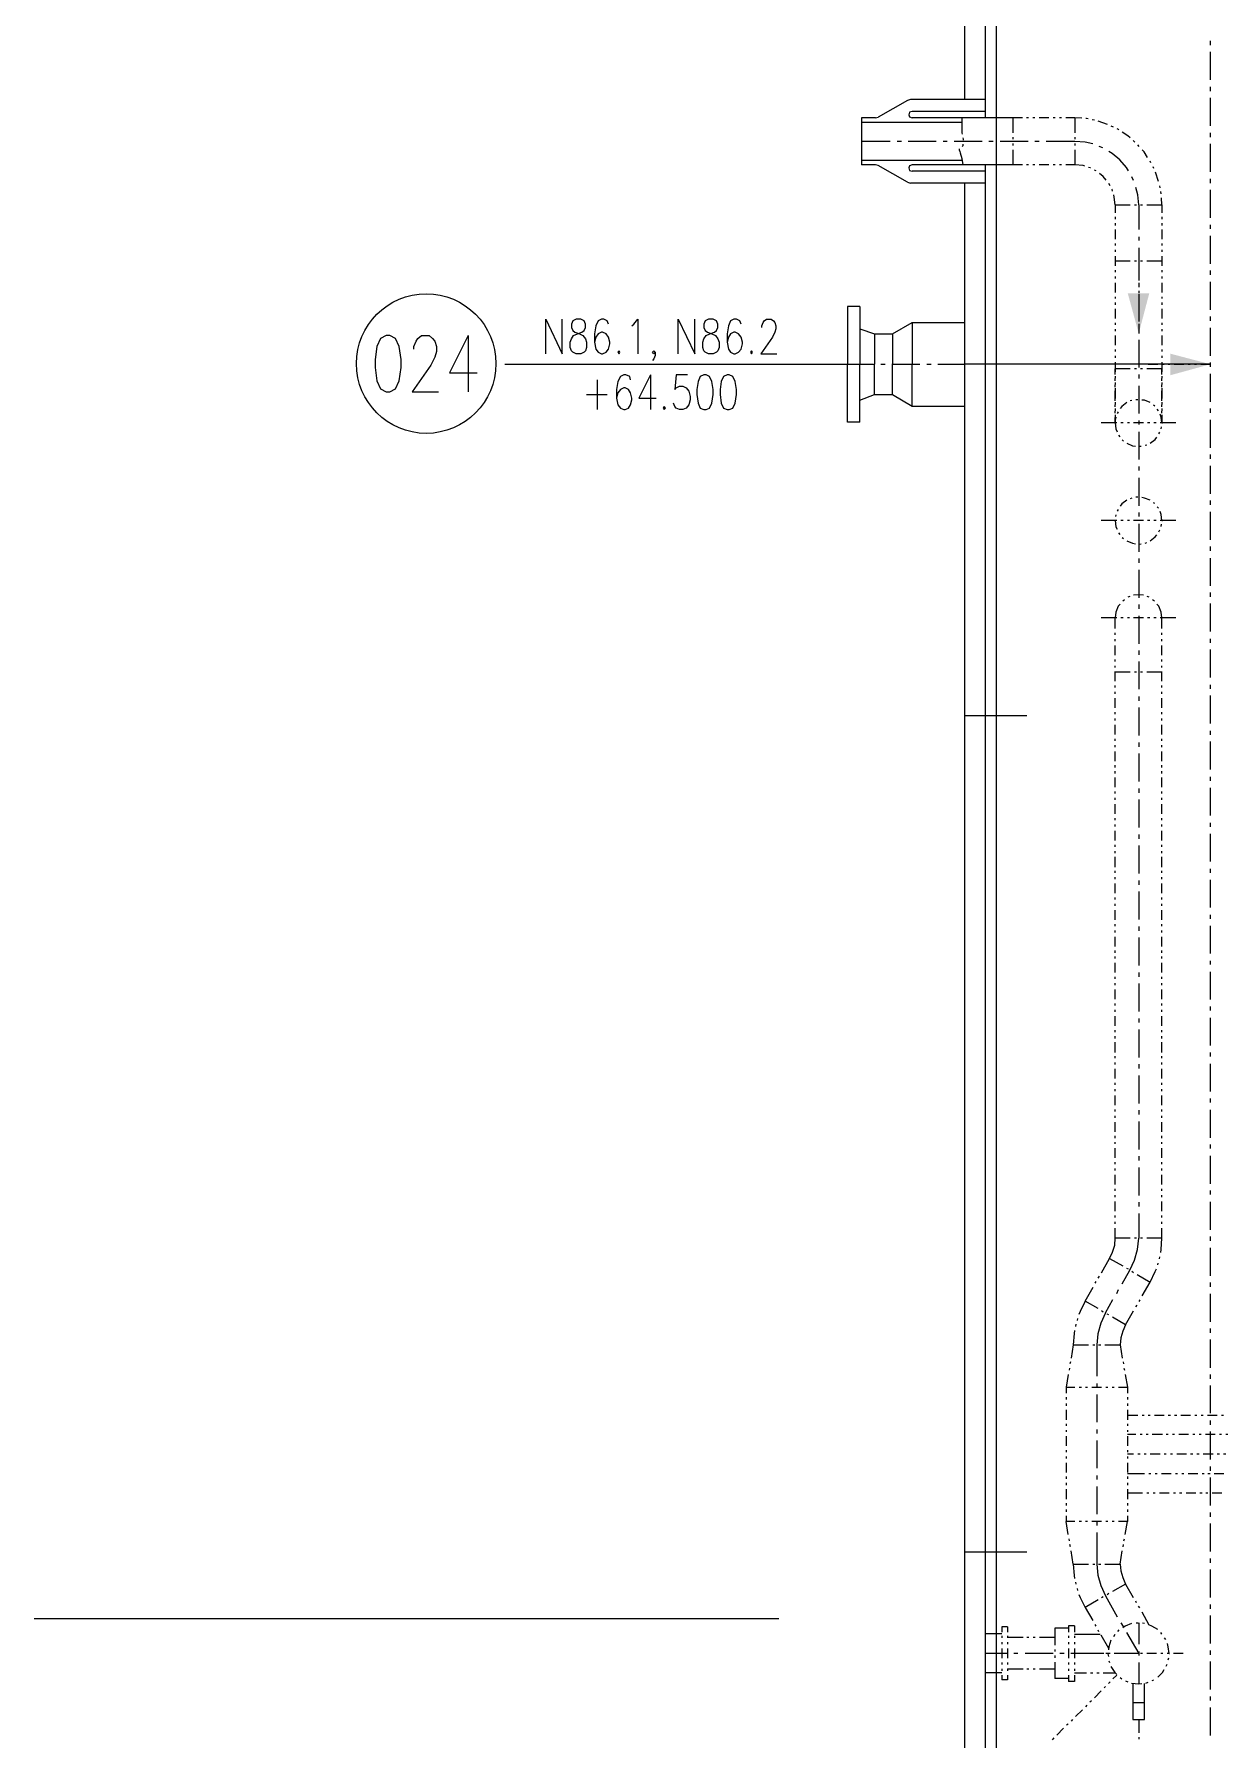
# Model space of a CAD drawing. Header units: millimetres. Extents: x 0 to 588, y 0 to 874.
# Drawn here: x 195.2 to 255, y 395.6 to 481.1 of the extents above; entities that cross this region are included whole.
import ezdxf

# ---------------------------------------------------------------- set-up
doc = ezdxf.new("R2010")
doc.units = ezdxf.units.MM
doc.layers.get('0').update_dxf_attribs({"lineweight": 18})

msp = doc.modelspace()

# ---------------------------------------------------------------- hatches: boundary and pattern name
for points in [[(250.592, 466.09), (251.121, 468.101), (250.042, 468.101)], [(254.19, 464.545), (252.18, 465.074), (252.18, 463.995)]]:
    msp.add_hatch(color=0).paths.add_polyline_path(points, flags=0)

# ---------------------------------------------------------------- linework, layer by layer
at = {"color": 0, "lineweight": 0}
for points in [[(243.459, 96.16), (243.459, 686.943)], [(242.887, 488.527), (242.887, 476.906)], [(241.85, 487.595), (241.85, 477.816)], [(254.19, 480.547), (254.19, 480.759)], [(254.19, 478.811), (254.19, 480.208)], [(254.19, 478.24), (254.19, 478.451)], [(238.993, 477.774), (237.532, 476.927)], [(239.141, 477.816), (238.993, 477.774)], [(239.226, 477.224), (239.099, 477.181), (239.056, 477.054), (239.099, 476.949), (239.226, 476.906)], [(242.887, 477.816), (239.141, 477.816)], [(242.887, 477.224), (239.226, 477.224)], [(254.19, 476.504), (254.19, 477.901)], [(237.384, 476.906), (236.686, 476.906)], [(236.686, 476.906), (236.686, 474.536)], [(241.723, 476.673), (236.686, 476.673)], [(237.384, 476.906), (237.532, 476.927)], [(244.285, 476.906), (239.226, 476.906)], [(241.723, 476.906), (241.723, 476.144), (241.744, 476.081)], [(244.771, 476.906), (244.285, 476.906)], [(244.285, 476.906), (244.285, 476.144)], [(245.068, 476.906), (244.962, 476.906)], [(245.385, 476.906), (245.279, 476.906)], [(246.084, 476.906), (245.597, 476.906)], [(246.401, 476.906), (246.295, 476.906)], [(246.719, 476.906), (246.613, 476.906)], [(247.396, 476.906), (246.93, 476.906)], [(247.396, 476.906), (247.396, 476.144)], [(247.735, 476.885), (247.396, 476.906)], [(248.052, 476.843), (247.968, 476.864), (247.946, 476.864)], [(248.37, 476.779), (248.264, 476.8)], [(249.026, 476.567), (248.56, 476.737)], [(249.322, 476.44), (249.216, 476.483)], [(238.125, 475.721), (236.686, 475.721)], [(238.696, 475.721), (238.485, 475.721)], [(240.432, 475.721), (239.035, 475.721)], [(240.982, 475.721), (240.792, 475.721)], [(242.739, 475.721), (241.342, 475.721)], [(241.766, 475.573), (241.766, 475.488), (241.744, 475.467)], [(241.766, 475.89), (241.787, 475.827), (241.787, 475.784)], [(243.29, 475.721), (243.078, 475.721)], [(245.047, 475.721), (243.649, 475.721)], [(244.285, 475.933), (244.285, 475.827)], [(244.285, 475.615), (244.285, 475.509)], [(245.597, 475.721), (245.385, 475.721)], [(248.285, 475.594), (247.904, 475.678), (247.396, 475.721), (245.957, 475.721)], [(247.396, 475.933), (247.396, 475.827)], [(247.396, 475.615), (247.396, 475.509)], [(249.597, 476.292), (249.576, 476.313), (249.513, 476.356)], [(250.169, 475.89), (250.042, 475.996), (249.767, 476.187)], [(250.402, 475.678), (250.317, 475.763)], [(250.613, 475.467), (250.55, 475.551)], [(254.19, 475.933), (254.19, 476.144)], [(254.19, 474.197), (254.19, 475.594)], [(241.723, 474.768), (236.686, 474.768)], [(241.596, 475.34), (241.596, 475.298), (241.618, 475.213), (241.639, 475.149), (241.723, 474.853), (241.766, 474.536)], [(244.285, 475.298), (244.285, 474.536)], [(247.396, 475.298), (247.396, 474.536)], [(248.793, 475.403), (248.602, 475.467)], [(250.084, 474.239), (249.978, 474.409), (249.64, 474.789), (249.259, 475.107), (249.089, 475.213)], [(251.037, 474.916), (250.867, 475.192), (250.762, 475.298)], [(251.206, 474.641), (251.164, 474.726)], [(237.384, 474.536), (236.686, 474.536)], [(237.532, 474.514), (237.384, 474.536)], [(238.993, 473.668), (237.532, 474.514)], [(239.226, 474.536), (239.099, 474.493), (239.056, 474.387), (239.099, 474.26), (239.226, 474.218)], [(244.285, 474.536), (239.226, 474.536)], [(242.887, 474.218), (239.226, 474.218)], [(242.887, 474.536), (242.887, 329.544)], [(244.771, 474.536), (244.285, 474.536)], [(245.068, 474.536), (244.962, 474.536)], [(245.385, 474.536), (245.279, 474.536)], [(246.084, 474.536), (245.597, 474.536)], [(246.401, 474.536), (246.295, 474.536)], [(246.719, 474.536), (246.613, 474.536)], [(247.396, 474.536), (246.93, 474.536)], [(247.883, 474.472), (247.798, 474.514), (247.396, 474.536)], [(248.179, 474.387), (248.158, 474.387), (248.073, 474.409)], [(248.454, 474.239), (248.37, 474.281)], [(248.962, 473.774), (248.814, 473.964), (248.624, 474.112)], [(250.338, 473.752), (250.254, 473.943)], [(251.354, 474.366), (251.312, 474.451)], [(251.587, 473.71), (251.439, 474.176)], [(254.19, 473.625), (254.19, 473.837)], [(238.993, 473.668), (239.141, 473.625)], [(242.887, 473.625), (239.141, 473.625)], [(241.85, 473.625), (241.85, 330.666)], [(249.153, 473.498), (249.089, 473.604)], [(249.28, 473.223), (249.259, 473.308), (249.238, 473.329)], [(249.407, 472.546), (249.364, 472.927), (249.343, 473.033)], [(250.592, 472.546), (250.55, 473.033), (250.444, 473.414)], [(251.672, 473.392), (251.65, 473.498)], [(251.714, 473.096), (251.693, 473.202)], [(254.19, 471.89), (254.19, 473.287)], [(249.407, 472.546), (249.407, 472.144)], [(249.407, 472.546), (250.169, 472.546)], [(250.381, 472.546), (250.486, 472.546)], [(250.592, 472.546), (250.592, 471.297)], [(250.677, 472.546), (250.783, 472.546)], [(250.994, 472.546), (251.756, 472.546), (251.735, 472.885)], [(251.756, 472.546), (251.756, 472.144)], [(249.407, 471.932), (249.407, 471.826)], [(249.407, 471.615), (249.407, 471.509)], [(249.407, 471.297), (249.407, 470.81)], [(251.756, 471.932), (251.756, 471.826)], [(251.756, 471.615), (251.756, 471.509)], [(251.756, 471.297), (251.756, 470.81)], [(254.19, 471.339), (254.19, 471.53)], [(249.407, 470.599), (249.407, 470.493)], [(250.592, 470.937), (250.592, 470.747)], [(250.592, 470.387), (250.592, 468.99)], [(251.756, 470.599), (251.756, 470.493)], [(254.19, 469.582), (254.19, 470.979)], [(249.407, 470.281), (249.407, 470.175)], [(249.407, 469.964), (249.407, 469.477)], [(249.407, 469.731), (250.169, 469.731)], [(250.381, 469.731), (250.486, 469.731)], [(250.677, 469.731), (250.783, 469.731)], [(250.994, 469.731), (251.756, 469.731)], [(251.756, 470.281), (251.756, 470.175)], [(251.756, 469.964), (251.756, 469.477)], [(249.407, 469.265), (249.407, 469.159)], [(249.407, 468.947), (249.407, 468.842)], [(250.592, 469.223), (250.592, 468.736)], [(251.756, 469.265), (251.756, 469.159)], [(251.756, 468.947), (251.756, 468.842)], [(254.19, 469.032), (254.19, 469.244)], [(254.19, 467.275), (254.19, 468.672)], [(249.407, 468.63), (249.407, 468.143)], [(249.407, 467.932), (249.407, 467.847)], [(250.592, 468.63), (250.592, 468.44)], [(250.592, 468.524), (250.592, 468.418)], [(250.592, 468.228), (250.592, 468.122)], [(250.592, 468.08), (250.592, 466.683)], [(250.592, 467.91), (250.592, 467.423)], [(251.756, 468.63), (251.756, 468.143)], [(251.756, 467.932), (251.756, 467.847)], [(236.601, 467.445), (235.987, 467.445), (235.987, 464.545)], [(236.601, 467.445), (236.601, 464.545)], [(249.407, 467.635), (249.407, 467.529)], [(249.407, 467.318), (249.407, 466.831)], [(250.592, 467.212), (250.592, 467.106)], [(251.756, 467.635), (251.756, 467.529)], [(251.756, 467.318), (251.756, 466.831)], [(220.853, 465.074), (220.853, 466.81), (221.679, 465.074), (221.679, 466.81)], [(224.007, 466.556), (223.943, 466.725), (223.774, 466.81), (223.647, 466.81), (223.478, 466.725), (223.372, 466.471), (223.308, 466.069), (223.308, 465.646), (223.372, 465.307), (223.478, 465.159), (223.647, 465.074), (223.71, 465.074), (223.88, 465.159), (224.007, 465.307), (224.07, 465.561), (224.07, 465.646), (224.007, 465.899), (223.88, 466.069), (223.71, 466.154), (223.647, 466.154), (223.478, 466.069), (223.372, 465.899), (223.308, 465.646)], [(225.171, 466.471), (225.277, 466.556), (225.467, 466.81), (225.467, 465.074)], [(227.499, 465.074), (227.499, 466.81), (228.325, 465.074), (228.325, 466.81)], [(230.653, 466.556), (230.59, 466.725), (230.42, 466.81), (230.293, 466.81), (230.124, 466.725), (230.018, 466.471), (229.955, 466.069), (229.955, 465.646), (230.018, 465.307), (230.124, 465.159), (230.293, 465.074), (230.357, 465.074), (230.526, 465.159), (230.653, 465.307), (230.717, 465.561), (230.717, 465.646), (230.653, 465.899), (230.526, 466.069), (230.357, 466.154), (230.293, 466.154), (230.124, 466.069), (230.018, 465.899), (229.955, 465.646)], [(231.69, 466.386), (231.69, 466.471), (231.754, 466.64), (231.817, 466.725), (231.923, 466.81), (232.156, 466.81), (232.283, 466.725), (232.346, 466.64), (232.389, 466.471), (232.389, 466.323), (232.346, 466.154), (232.22, 465.899), (231.648, 465.074), (232.452, 465.074)], [(236.601, 466.323), (237.342, 466.069), (238.252, 466.069), (239.226, 466.64), (241.85, 466.64)], [(239.226, 466.64), (239.226, 464.545)], [(249.407, 466.619), (249.407, 466.513)], [(249.407, 466.302), (249.407, 466.196)], [(250.592, 466.894), (250.592, 466.788)], [(250.592, 466.577), (250.592, 466.09)], [(250.592, 466.344), (250.592, 466.132)], [(251.756, 466.619), (251.756, 466.513)], [(251.756, 466.302), (251.756, 466.196)], [(254.19, 466.725), (254.19, 466.937)], [(254.19, 464.968), (254.19, 466.365)], [(214.249, 465.307), (214.249, 465.434), (214.355, 465.709), (214.44, 465.836), (214.63, 465.984), (215.011, 465.984), (215.18, 465.836), (215.286, 465.709), (215.371, 465.434), (215.371, 465.18), (215.286, 464.905), (215.096, 464.502), (214.164, 463.169), (215.477, 463.169)], [(216.958, 465.984), (216.027, 464.122), (217.424, 464.122)], [(216.958, 465.984), (216.958, 463.169)], [(237.342, 466.069), (237.342, 464.545)], [(238.252, 466.069), (238.252, 464.545)], [(249.407, 465.984), (249.407, 465.497)], [(249.407, 465.286), (249.407, 465.18)], [(250.592, 465.772), (250.592, 464.375)], [(251.756, 465.984), (251.756, 465.497)], [(251.756, 465.286), (251.756, 465.18)], [(218.8, 464.545), (237.299, 464.545)], [(226.335, 465.159), (226.272, 465.074), (226.208, 465.159), (226.272, 465.222), (226.335, 465.159), (226.335, 464.989), (226.272, 464.82), (226.208, 464.735)], [(236.601, 461.645), (235.987, 461.645), (235.987, 464.545)], [(236.601, 461.645), (236.601, 464.545)], [(237.342, 463.021), (237.342, 464.545)], [(237.659, 464.545), (237.871, 464.545)], [(238.21, 464.545), (239.607, 464.545)], [(238.252, 463.021), (238.252, 464.545)], [(239.226, 462.449), (239.226, 464.545)], [(239.966, 464.545), (240.178, 464.545)], [(240.517, 464.545), (241.85, 464.545)], [(254.19, 464.545), (241.85, 464.545)], [(249.407, 464.968), (249.407, 464.862)], [(249.407, 464.651), (249.407, 464.164)], [(251.058, 464.545), (251.545, 464.545)], [(251.756, 464.968), (251.756, 464.862)], [(251.756, 464.651), (251.756, 464.164)], [(251.756, 464.545), (251.862, 464.545)], [(252.074, 464.545), (252.159, 464.545)], [(252.37, 464.545), (252.857, 464.545)], [(253.069, 464.545), (253.174, 464.545)], [(253.386, 464.545), (253.492, 464.545)], [(253.704, 464.545), (254.19, 464.545)], [(254.19, 464.418), (254.19, 464.63)], [(223.435, 463.762), (223.435, 462.28)], [(225.107, 463.762), (225.065, 463.931), (224.875, 464.016), (224.769, 464.016), (224.6, 463.931), (224.472, 463.677), (224.409, 463.275), (224.409, 462.851), (224.472, 462.513), (224.6, 462.344), (224.769, 462.28), (224.832, 462.28), (225.002, 462.344), (225.107, 462.513), (225.171, 462.767), (225.171, 462.851), (225.107, 463.106), (225.002, 463.275), (224.832, 463.36), (224.769, 463.36), (224.6, 463.275), (224.472, 463.106), (224.409, 462.851)], [(226.102, 464.016), (225.531, 462.851), (226.399, 462.851)], [(226.102, 464.016), (226.102, 462.28)], [(227.965, 464.016), (227.393, 464.016), (227.33, 463.275), (227.393, 463.36), (227.563, 463.444), (227.732, 463.444), (227.901, 463.36), (228.029, 463.19), (228.092, 462.936), (228.092, 462.767), (228.029, 462.513), (227.901, 462.344), (227.732, 462.28), (227.563, 462.28), (227.393, 462.344), (227.33, 462.428), (227.267, 462.598)], [(249.407, 464.037), (249.407, 464.312)], [(250.169, 464.312), (249.407, 464.312)], [(249.407, 463.952), (249.407, 463.846)], [(249.407, 463.719), (249.407, 463.825)], [(249.407, 463.635), (249.407, 463.529)], [(250.486, 464.312), (250.381, 464.312)], [(250.592, 464.037), (250.592, 463.825)], [(250.783, 464.312), (250.677, 464.312)], [(251.756, 464.037), (251.756, 464.312), (250.994, 464.312)], [(251.756, 463.952), (251.756, 463.846)], [(251.756, 463.719), (251.756, 463.825)], [(251.756, 463.635), (251.756, 463.529)], [(254.19, 462.661), (254.19, 464.058)], [(222.906, 463.021), (223.943, 463.021)], [(236.601, 462.746), (237.342, 463.021), (238.252, 463.021), (239.226, 462.449)], [(249.407, 463.402), (249.407, 463.508)], [(249.407, 463.338), (249.407, 462.83)], [(249.407, 462.703), (249.407, 463.211)], [(250.254, 462.724), (250.169, 462.703)], [(250.55, 462.767), (250.444, 462.767)], [(250.592, 463.465), (250.592, 462.068)], [(251.164, 462.619), (250.888, 462.746), (250.74, 462.746)], [(251.756, 463.402), (251.756, 463.508)], [(251.756, 463.338), (251.756, 462.83)], [(251.756, 462.703), (251.756, 463.211)], [(239.226, 462.449), (241.85, 462.449)], [(249.407, 462.64), (249.407, 462.534)], [(249.407, 462.407), (249.407, 462.513)], [(249.407, 462.322), (249.407, 462.216)], [(249.407, 462.089), (249.407, 462.195)], [(249.407, 462.005), (249.407, 461.603)], [(249.407, 461.603), (249.407, 461.878)], [(249.449, 461.899), (249.428, 461.793)], [(249.555, 462.153), (249.513, 462.068)], [(250, 462.619), (249.745, 462.428), (249.661, 462.322)], [(251.397, 462.449), (251.333, 462.492)], [(251.587, 462.216), (251.524, 462.301)], [(251.756, 461.603), (251.714, 461.899), (251.672, 462.047)], [(251.756, 462.64), (251.756, 462.534)], [(251.756, 462.407), (251.756, 462.513)], [(251.756, 462.322), (251.756, 462.216)], [(251.756, 462.089), (251.756, 462.195)], [(251.756, 462.005), (251.756, 461.603)], [(251.756, 461.603), (251.756, 461.878)], [(254.19, 462.111), (254.19, 462.322)], [(249.492, 461.603), (248.708, 461.603)], [(249.407, 461.603), (249.449, 461.306), (249.513, 461.158)], [(249.576, 460.989), (249.64, 460.904)], [(249.809, 461.603), (249.703, 461.603)], [(250.126, 461.603), (250.021, 461.603)], [(250.825, 461.603), (250.338, 461.603)], [(250.592, 461.73), (250.592, 461.518)], [(250.592, 461.158), (250.592, 459.761)], [(251.143, 461.603), (251.037, 461.603)], [(251.46, 461.603), (251.354, 461.603)], [(251.608, 461.052), (251.65, 461.137)], [(252.455, 461.603), (251.672, 461.603)], [(251.714, 461.306), (251.735, 461.412)], [(251.756, 461.603), (251.778, 461.603)], [(254.19, 460.354), (254.19, 461.751)], [(249.767, 460.756), (249.83, 460.692)], [(250, 460.587), (250.275, 460.46), (250.423, 460.438)], [(250.613, 460.438), (250.719, 460.438)], [(250.91, 460.481), (250.994, 460.502)], [(251.164, 460.587), (251.418, 460.777), (251.502, 460.883)], [(250.592, 459.423), (250.592, 459.211)], [(254.19, 459.803), (254.19, 460.015)], [(254.19, 458.047), (254.19, 459.444)], [(250.592, 458.851), (250.592, 457.454)], [(250, 457.729), (249.745, 457.539), (249.661, 457.433)], [(250.254, 457.835), (250.169, 457.793)], [(250.55, 457.877), (250.444, 457.877)], [(251.164, 457.729), (250.888, 457.835), (250.74, 457.856)], [(251.397, 457.56), (251.333, 457.602)], [(254.19, 457.496), (254.19, 457.708)], [(249.492, 456.713), (248.708, 456.713)], [(249.407, 456.713), (249.449, 456.396), (249.513, 456.269)], [(249.449, 456.988), (249.428, 456.904)], [(249.555, 457.264), (249.513, 457.179)], [(249.809, 456.713), (249.703, 456.713)], [(250.126, 456.713), (250.021, 456.713)], [(250.825, 456.713), (250.338, 456.713)], [(250.592, 457.115), (250.592, 456.904)], [(251.143, 456.713), (251.037, 456.713)], [(251.46, 456.713), (251.354, 456.713)], [(251.587, 457.327), (251.524, 457.39)], [(251.756, 456.713), (251.714, 457.01), (251.672, 457.158)], [(252.455, 456.713), (251.672, 456.713)], [(251.756, 456.713), (251.778, 456.713)], [(254.19, 455.74), (254.19, 457.137)], [(249.576, 456.099), (249.64, 456.015)], [(249.767, 455.866), (249.83, 455.803)], [(250.592, 456.544), (250.592, 455.147)], [(251.164, 455.697), (251.418, 455.888), (251.502, 455.993)], [(251.608, 456.142), (251.65, 456.248)], [(251.714, 456.417), (251.735, 456.523)], [(250, 455.697), (250.275, 455.57), (250.423, 455.549)], [(250.613, 455.528), (250.719, 455.549)], [(250.91, 455.57), (250.994, 455.613)], [(254.19, 455.189), (254.19, 455.401)], [(250.592, 454.808), (250.592, 454.596)], [(250.592, 454.237), (250.592, 452.84)], [(254.19, 453.432), (254.19, 454.829)], [(249.661, 452.522), (249.555, 452.416), (249.449, 452.12), (249.407, 451.824)], [(249.873, 452.734), (249.788, 452.67)], [(250.148, 452.903), (250.042, 452.861)], [(250.825, 452.967), (250.592, 452.988), (250.338, 452.967)], [(250.592, 452.501), (250.592, 452.289)], [(251.121, 452.861), (251.016, 452.903)], [(251.375, 452.67), (251.291, 452.734)], [(251.756, 451.824), (251.714, 452.12), (251.608, 452.416), (251.502, 452.522)], [(254.19, 452.882), (254.19, 453.094)], [(254.19, 451.146), (254.19, 452.543)], [(249.492, 451.824), (248.708, 451.824)], [(249.407, 451.295), (249.407, 451.824)], [(249.809, 451.824), (249.703, 451.824)], [(250.126, 451.824), (250.021, 451.824)], [(250.825, 451.824), (250.338, 451.824)], [(250.592, 451.93), (250.592, 450.533)], [(251.143, 451.824), (251.037, 451.824)], [(251.46, 451.824), (251.354, 451.824)], [(252.455, 451.824), (251.672, 451.824)], [(251.756, 451.295), (251.756, 451.824)], [(249.407, 450.977), (249.407, 451.083)], [(249.407, 450.659), (249.407, 450.765)], [(251.756, 450.977), (251.756, 451.083)], [(251.756, 450.659), (251.756, 450.765)], [(254.19, 450.575), (254.19, 450.786)], [(249.407, 449.961), (249.407, 450.448)], [(250.592, 450.194), (250.592, 449.982)], [(251.756, 449.961), (251.756, 450.448)], [(254.19, 448.839), (254.19, 450.236)], [(249.407, 449.644), (249.407, 449.749)], [(249.407, 449.347), (249.407, 449.432)], [(249.407, 448.649), (249.407, 449.135)], [(250.169, 449.114), (249.407, 449.114)], [(250.486, 449.114), (250.381, 449.114)], [(250.592, 449.644), (250.592, 448.247)], [(250.783, 449.114), (250.677, 449.114)], [(251.756, 449.114), (250.994, 449.114)], [(251.756, 449.644), (251.756, 449.749)], [(251.756, 449.347), (251.756, 449.432)], [(251.756, 448.649), (251.756, 449.135)], [(249.407, 448.331), (249.407, 448.437)], [(251.756, 448.331), (251.756, 448.437)], [(254.19, 448.268), (254.19, 448.479)], [(249.407, 448.014), (249.407, 448.12)], [(249.407, 447.315), (249.407, 447.802)], [(250.592, 447.887), (250.592, 447.675)], [(250.592, 447.336), (250.592, 445.939)], [(251.756, 448.014), (251.756, 448.12)], [(251.756, 447.315), (251.756, 447.802)], [(254.19, 446.532), (254.19, 447.929)], [(241.85, 446.934), (244.983, 446.934)], [(249.407, 446.998), (249.407, 447.103)], [(249.407, 446.68), (249.407, 446.786)], [(249.407, 445.982), (249.407, 446.469)], [(251.756, 446.998), (251.756, 447.103)], [(251.756, 446.68), (251.756, 446.786)], [(251.756, 445.982), (251.756, 446.469)], [(249.407, 445.664), (249.407, 445.77)], [(251.756, 445.664), (251.756, 445.77)], [(254.19, 445.961), (254.19, 446.172)], [(254.19, 444.225), (254.19, 445.622)], [(249.407, 445.347), (249.407, 445.452)], [(249.407, 444.648), (249.407, 445.135)], [(250.592, 445.579), (250.592, 445.368)], [(250.592, 445.029), (250.592, 443.632)], [(251.756, 445.347), (251.756, 445.452)], [(251.756, 444.648), (251.756, 445.135)], [(249.407, 444.331), (249.407, 444.437)], [(249.407, 444.034), (249.407, 444.14)], [(251.756, 444.331), (251.756, 444.437)], [(251.756, 444.034), (251.756, 444.14)], [(249.407, 443.336), (249.407, 443.823)], [(249.407, 443.018), (249.407, 443.124)], [(250.592, 443.272), (250.592, 443.061)], [(251.756, 443.336), (251.756, 443.823)], [(251.756, 443.018), (251.756, 443.124)], [(254.19, 443.653), (254.19, 443.865)], [(254.19, 441.918), (254.19, 443.315)], [(249.407, 442.701), (249.407, 442.807)], [(249.407, 442.002), (249.407, 442.489)], [(250.592, 442.722), (250.592, 441.325)], [(251.756, 442.701), (251.756, 442.807)], [(251.756, 442.002), (251.756, 442.489)], [(249.407, 441.685), (249.407, 441.791)], [(249.407, 441.367), (249.407, 441.473)], [(251.756, 441.685), (251.756, 441.791)], [(251.756, 441.367), (251.756, 441.473)], [(254.19, 441.346), (254.19, 441.558)], [(249.407, 440.669), (249.407, 441.156)], [(249.407, 440.351), (249.407, 440.457)], [(250.592, 440.965), (250.592, 440.753)], [(251.756, 440.669), (251.756, 441.156)], [(251.756, 440.351), (251.756, 440.457)], [(254.19, 439.611), (254.19, 441.007)], [(249.407, 440.034), (249.407, 440.14)], [(249.407, 439.335), (249.407, 439.843)], [(250.592, 440.415), (250.592, 439.018)], [(251.756, 440.034), (251.756, 440.14)], [(251.756, 439.335), (251.756, 439.843)], [(249.407, 439.039), (249.407, 439.145)], [(249.407, 438.721), (249.407, 438.827)], [(251.756, 439.039), (251.756, 439.145)], [(251.756, 438.721), (251.756, 438.827)], [(254.19, 439.039), (254.19, 439.251)], [(249.407, 438.023), (249.407, 438.51)], [(250.592, 438.658), (250.592, 438.446)], [(250.592, 438.108), (250.592, 436.711)], [(251.756, 438.023), (251.756, 438.51)], [(254.19, 437.303), (254.19, 438.7)], [(249.407, 437.705), (249.407, 437.811)], [(249.407, 437.388), (249.407, 437.494)], [(249.407, 436.69), (249.407, 437.176)], [(251.756, 437.705), (251.756, 437.811)], [(251.756, 437.388), (251.756, 437.494)], [(251.756, 436.69), (251.756, 437.176)], [(249.407, 436.372), (249.407, 436.478)], [(250.592, 436.351), (250.592, 436.139)], [(251.756, 436.372), (251.756, 436.478)], [(254.19, 436.732), (254.19, 436.943)], [(254.19, 434.996), (254.19, 436.393)], [(249.407, 436.055), (249.407, 436.16)], [(249.407, 435.356), (249.407, 435.843)], [(250.592, 435.8), (250.592, 434.404)], [(251.756, 436.055), (251.756, 436.16)], [(251.756, 435.356), (251.756, 435.843)], [(249.407, 435.038), (249.407, 435.144)], [(249.407, 434.742), (249.407, 434.848)], [(249.407, 434.044), (249.407, 434.531)], [(251.756, 435.038), (251.756, 435.144)], [(251.756, 434.742), (251.756, 434.848)], [(251.756, 434.044), (251.756, 434.531)], [(254.19, 434.446), (254.19, 434.636)], [(249.407, 433.726), (249.407, 433.832)], [(250.592, 434.044), (250.592, 433.832)], [(251.756, 433.726), (251.756, 433.832)], [(254.19, 432.689), (254.19, 434.086)], [(249.407, 433.409), (249.407, 433.514)], [(249.407, 432.71), (249.407, 433.197)], [(250.592, 433.493), (250.592, 432.096)], [(251.756, 433.409), (251.756, 433.514)], [(251.756, 432.71), (251.756, 433.197)], [(249.407, 432.393), (249.407, 432.498)], [(249.407, 432.075), (249.407, 432.181)], [(251.756, 432.393), (251.756, 432.498)], [(251.756, 432.075), (251.756, 432.181)], [(254.19, 432.139), (254.19, 432.35)], [(249.407, 431.377), (249.407, 431.863)], [(249.407, 431.059), (249.407, 431.165)], [(250.592, 431.736), (250.592, 431.546)], [(250.592, 431.186), (250.592, 429.789)], [(251.756, 431.377), (251.756, 431.863)], [(251.756, 431.059), (251.756, 431.165)], [(254.19, 430.382), (254.19, 431.779)], [(249.407, 430.742), (249.407, 430.848)], [(249.407, 430.043), (249.407, 430.551)], [(251.756, 430.742), (251.756, 430.848)], [(251.756, 430.043), (251.756, 430.551)], [(249.407, 429.747), (249.407, 429.853)], [(249.407, 429.429), (249.407, 429.535)], [(250.592, 429.45), (250.592, 429.239)], [(251.756, 429.747), (251.756, 429.853)], [(251.756, 429.429), (251.756, 429.535)], [(254.19, 429.832), (254.19, 430.043)], [(254.19, 428.075), (254.19, 429.472)], [(249.407, 428.731), (249.407, 429.218)], [(249.407, 428.413), (249.407, 428.519)], [(250.592, 428.879), (250.592, 427.482)], [(251.756, 428.731), (251.756, 429.218)], [(251.756, 428.413), (251.756, 428.519)], [(249.407, 428.096), (249.407, 428.202)], [(249.407, 427.397), (249.407, 427.884)], [(251.756, 428.096), (251.756, 428.202)], [(251.756, 427.397), (251.756, 427.884)], [(254.19, 427.524), (254.19, 427.736)], [(249.407, 427.08), (249.407, 427.186)], [(249.407, 426.762), (249.407, 426.868)], [(250.592, 427.143), (250.592, 426.932)], [(251.756, 427.08), (251.756, 427.186)], [(251.756, 426.762), (251.756, 426.868)], [(254.19, 425.767), (254.19, 427.164)], [(249.407, 426.064), (249.407, 426.551)], [(250.592, 426.572), (250.592, 425.175)], [(251.756, 426.064), (251.756, 426.551)], [(249.407, 425.746), (249.407, 425.852)], [(249.407, 425.45), (249.407, 425.535)], [(249.407, 424.752), (249.407, 425.238)], [(251.756, 425.746), (251.756, 425.852)], [(251.756, 425.45), (251.756, 425.535)], [(251.756, 424.752), (251.756, 425.238)], [(254.19, 425.217), (254.19, 425.429)], [(249.407, 424.434), (249.407, 424.54)], [(249.407, 424.116), (249.407, 424.222)], [(250.592, 424.836), (250.592, 424.625)], [(250.592, 424.265), (250.592, 422.868)], [(251.756, 424.434), (251.756, 424.54)], [(251.756, 424.116), (251.756, 424.222)], [(254.19, 423.46), (254.19, 424.857)], [(249.407, 423.418), (249.407, 423.905)], [(251.756, 423.418), (251.756, 423.905)], [(249.407, 423.101), (249.407, 423.206)], [(249.407, 422.783), (249.407, 422.889)], [(249.407, 422.084), (249.407, 422.571)], [(250.592, 422.529), (250.592, 422.317)], [(251.756, 423.101), (251.756, 423.206)], [(251.756, 422.783), (251.756, 422.889)], [(251.756, 422.084), (251.756, 422.571)], [(254.19, 422.91), (254.19, 423.122)], [(254.19, 421.153), (254.19, 422.55)], [(249.407, 421.767), (249.407, 421.873)], [(250.592, 421.957), (250.592, 420.73)], [(251.756, 421.767), (251.756, 421.873)], [(249.407, 421.45), (249.407, 421.555)], [(249.407, 420.73), (249.407, 421.238)], [(251.756, 421.45), (251.756, 421.555)], [(251.756, 420.73), (251.756, 421.238)], [(254.19, 420.603), (254.19, 420.815)], [(249.132, 419.714), (249.28, 420.031), (249.386, 420.37), (249.407, 420.73)], [(250.169, 420.73), (249.407, 420.73)], [(250.148, 419.121), (250.381, 419.629), (250.529, 420.158), (250.592, 420.73)], [(250.486, 420.73), (250.381, 420.73)], [(250.783, 420.73), (250.677, 420.73)], [(251.756, 420.73), (250.994, 420.73)], [(251.693, 420.01), (251.714, 420.158), (251.756, 420.73)], [(254.19, 418.846), (254.19, 420.243)], [(248.73, 418.994), (249.132, 419.714)], [(249.132, 419.714), (249.788, 419.333)], [(249.767, 418.444), (250.148, 419.121)], [(249.978, 419.227), (250.063, 419.185)], [(250.254, 419.079), (250.338, 419.015)], [(251.164, 418.529), (251.418, 419.058), (251.481, 419.185)], [(251.545, 419.396), (251.566, 419.481)], [(251.629, 419.693), (251.65, 419.798)], [(247.904, 417.576), (248.306, 418.274)], [(248.412, 418.465), (248.454, 418.55)], [(248.56, 418.719), (248.624, 418.825)], [(250.507, 418.909), (251.164, 418.529)], [(250.762, 417.83), (251.164, 418.529)], [(254.19, 418.296), (254.19, 418.507)], [(247.904, 417.576), (247.65, 417.047), (247.587, 416.899)], [(248.56, 417.195), (247.904, 417.576)], [(248.92, 416.983), (249.301, 417.661)], [(249.492, 417.957), (249.576, 418.147)], [(250.444, 417.28), (250.507, 417.364)], [(250.613, 417.555), (250.656, 417.639)], [(254.19, 416.539), (254.19, 417.936)], [(247.523, 416.708), (247.502, 416.602)], [(248.92, 416.983), (248.687, 416.475), (248.539, 415.925), (248.497, 415.375)], [(248.814, 417.026), (248.73, 417.089)], [(249.089, 416.877), (249.005, 416.92)], [(249.936, 416.391), (249.28, 416.772)], [(249.936, 416.391), (250.338, 417.089)], [(247.375, 416.094), (247.354, 415.946), (247.311, 415.375)], [(247.438, 416.412), (247.417, 416.306)], [(249.936, 416.391), (249.788, 416.073), (249.703, 415.735), (249.661, 415.375)], [(254.19, 415.988), (254.19, 416.2)], [(254.19, 414.232), (254.19, 415.65)], [(247.311, 415.375), (247.206, 414.719)], [(247.311, 415.375), (248.073, 415.375)], [(248.285, 415.375), (248.391, 415.375)], [(248.497, 415.375), (248.497, 413.808)], [(248.581, 415.375), (248.687, 415.375)], [(248.899, 415.375), (249.661, 415.375)], [(249.661, 415.375), (249.767, 414.719)], [(247.121, 414.211), (247.1, 414.105)], [(247.163, 414.528), (247.142, 414.422)], [(249.809, 414.528), (249.83, 414.422)], [(249.851, 414.211), (249.873, 414.105)], [(247.057, 413.893), (246.952, 413.258), (247.396, 413.258)], [(246.952, 413.258), (246.952, 412.962)], [(247.608, 413.258), (247.714, 413.258)], [(247.925, 413.258), (248.031, 413.258)], [(248.243, 413.258), (248.73, 413.258)], [(248.497, 413.449), (248.497, 413.237)], [(248.941, 413.258), (249.047, 413.258)], [(249.259, 413.258), (249.364, 413.258)], [(249.576, 413.258), (250.021, 413.258)], [(249.915, 413.893), (250.021, 413.258)], [(250.021, 413.258), (250.021, 412.962)], [(254.19, 413.681), (254.19, 413.893)], [(254.19, 411.946), (254.19, 413.343)], [(246.952, 412.75), (246.952, 412.644)], [(246.952, 412.433), (246.952, 412.327)], [(248.497, 412.898), (248.497, 411.501)], [(250.021, 412.75), (250.021, 412.644)], [(250.021, 412.433), (250.021, 412.327)], [(246.952, 412.115), (246.952, 411.628)], [(246.952, 411.416), (246.952, 411.311)], [(250.021, 412.115), (250.021, 411.628)], [(250.021, 411.861), (250.55, 411.861)], [(250.021, 411.416), (250.021, 411.311)], [(250.762, 411.861), (250.867, 411.861)], [(251.058, 411.861), (251.164, 411.861)], [(251.375, 411.861), (251.862, 411.861)], [(252.074, 411.861), (252.18, 411.861)], [(252.391, 411.861), (252.497, 411.861)], [(252.709, 411.861), (253.196, 411.861)], [(253.407, 411.861), (253.513, 411.861)], [(253.725, 411.861), (253.831, 411.861)], [(254.042, 411.861), (254.529, 411.861)], [(254.19, 411.374), (254.19, 411.586)], [(254.741, 411.861), (254.847, 411.861)], [(246.952, 411.099), (246.952, 411.014)], [(246.952, 410.803), (246.952, 410.316)], [(248.497, 411.141), (248.497, 410.93)], [(248.497, 410.591), (248.497, 409.194)], [(250.021, 411.099), (250.021, 411.014)], [(250.444, 410.887), (250.021, 410.887)], [(250.021, 410.803), (250.021, 410.316)], [(250.762, 410.887), (250.656, 410.887)], [(251.058, 410.887), (250.973, 410.887)], [(251.778, 410.887), (251.269, 410.887)], [(252.074, 410.887), (251.968, 410.887)], [(252.391, 410.887), (252.286, 410.887)], [(253.09, 410.887), (252.603, 410.887)], [(253.407, 410.887), (253.302, 410.887)], [(253.725, 410.887), (253.619, 410.887)], [(254.423, 410.887), (253.936, 410.887)], [(254.19, 409.639), (254.19, 411.036)], [(254.741, 410.887), (254.635, 410.887)], [(255.058, 410.887), (254.952, 410.887)], [(246.952, 410.104), (246.952, 409.998)], [(246.952, 409.787), (246.952, 409.681)], [(250.021, 410.104), (250.021, 409.998)], [(250.338, 409.892), (250.021, 409.892)], [(250.021, 409.787), (250.021, 409.681)], [(250.656, 409.892), (250.55, 409.892)], [(250.973, 409.892), (250.867, 409.892)], [(251.672, 409.892), (251.164, 409.892)], [(251.968, 409.892), (251.862, 409.892)], [(252.286, 409.892), (252.18, 409.892)], [(252.984, 409.892), (252.497, 409.892)], [(253.302, 409.892), (253.196, 409.892)], [(253.619, 409.892), (253.513, 409.892)], [(254.317, 409.892), (253.831, 409.892)], [(254.635, 409.892), (254.529, 409.892)], [(254.952, 409.892), (254.847, 409.892)], [(246.952, 409.469), (246.952, 408.982)], [(248.497, 408.834), (248.497, 408.623)], [(250.021, 409.469), (250.021, 408.982)], [(250.888, 408.919), (250.021, 408.919)], [(251.206, 408.919), (251.1, 408.919)], [(251.524, 408.919), (251.418, 408.919)], [(252.222, 408.919), (251.735, 408.919)], [(252.54, 408.919), (252.434, 408.919)], [(252.857, 408.919), (252.751, 408.919)], [(253.555, 408.919), (253.069, 408.919)], [(253.873, 408.919), (253.767, 408.919)], [(254.169, 408.919), (254.064, 408.919)], [(254.19, 409.067), (254.19, 409.279)], [(254.868, 408.919), (254.381, 408.919)], [(246.952, 408.771), (246.952, 408.665)], [(246.952, 408.453), (246.952, 408.347)], [(246.952, 408.136), (246.952, 407.649)], [(248.497, 408.284), (248.497, 406.887)], [(250.021, 408.771), (250.021, 408.665)], [(250.021, 408.453), (250.021, 408.347)], [(250.021, 408.136), (250.021, 407.649)], [(254.19, 407.331), (254.19, 408.728)], [(246.952, 407.437), (246.952, 407.331)], [(246.952, 407.12), (246.952, 407.014)], [(250.783, 407.945), (250.021, 407.945)], [(250.021, 407.437), (250.021, 407.331)], [(250.021, 407.12), (250.021, 407.014)], [(251.1, 407.945), (250.994, 407.945)], [(251.418, 407.945), (251.312, 407.945)], [(252.116, 407.945), (251.629, 407.945)], [(252.434, 407.945), (252.328, 407.945)], [(252.751, 407.945), (252.645, 407.945)], [(253.45, 407.945), (252.963, 407.945)], [(253.767, 407.945), (253.661, 407.945)], [(254.064, 407.945), (253.958, 407.945)], [(254.762, 407.945), (254.275, 407.945)], [(246.952, 406.802), (246.952, 406.527)], [(247.057, 405.871), (246.952, 406.527)], [(247.396, 406.527), (246.952, 406.527)], [(247.714, 406.527), (247.608, 406.527)], [(248.031, 406.527), (247.925, 406.527)], [(248.73, 406.527), (248.243, 406.527)], [(248.497, 406.527), (248.497, 406.315)], [(249.047, 406.527), (248.941, 406.527)], [(249.364, 406.527), (249.259, 406.527)], [(249.915, 405.871), (250.021, 406.527), (249.576, 406.527)], [(250.021, 406.802), (250.021, 406.527)], [(254.19, 406.76), (254.19, 406.971)], [(254.19, 405.024), (254.19, 406.421)], [(247.121, 405.553), (247.1, 405.659)], [(248.497, 405.977), (248.497, 404.389)], [(249.851, 405.553), (249.873, 405.659)], [(241.85, 405.003), (244.983, 405.003)], [(247.163, 405.257), (247.142, 405.363)], [(247.311, 404.389), (247.206, 405.045)], [(248.899, 404.389), (249.661, 404.389), (249.767, 405.045)], [(249.809, 405.257), (249.83, 405.363)], [(254.19, 404.453), (254.19, 404.664)], [(247.311, 404.389), (247.354, 403.818), (247.375, 403.67)], [(247.311, 404.389), (248.073, 404.389)], [(248.285, 404.389), (248.391, 404.389)], [(248.497, 404.389), (248.539, 403.839), (248.687, 403.31), (248.92, 402.802)], [(248.581, 404.389), (248.687, 404.389)], [(249.661, 404.389), (249.703, 404.05), (249.788, 403.712), (249.936, 403.373)], [(254.19, 402.717), (254.19, 404.114)], [(247.417, 403.479), (247.438, 403.373)], [(247.502, 403.161), (247.523, 403.056)], [(247.587, 402.865), (247.65, 402.717), (247.904, 402.209)], [(249.089, 402.908), (249.005, 402.844)], [(249.936, 403.373), (249.28, 403.013)], [(249.936, 403.373), (250.317, 402.717)], [(248.56, 402.59), (247.904, 402.209)], [(247.904, 402.209), (248.285, 401.553)], [(248.814, 402.738), (248.73, 402.696)], [(248.92, 402.802), (249.513, 401.743)], [(250.423, 402.548), (250.465, 402.463)], [(250.571, 402.272), (250.635, 402.188)], [(250.74, 401.997), (251.1, 401.341)], [(254.19, 402.146), (254.19, 402.357)], [(195.199, 401.659), (232.537, 401.659)], [(244.009, 401.235), (243.734, 401.235), (243.734, 400.981)], [(244.009, 401.235), (244.009, 400.981)], [(247.078, 401.172), (246.38, 401.172), (246.38, 400.325)], [(247.375, 401.299), (247.078, 401.299), (247.078, 400.981)], [(247.375, 401.299), (247.375, 400.981)], [(248.391, 401.362), (248.433, 401.278)], [(249.703, 401.447), (249.809, 401.257)], [(250.232, 401.405), (249.915, 401.278), (249.788, 401.193)], [(250.571, 401.426), (250.465, 401.426)], [(250.592, 401.447), (250.592, 400.368)], [(250.888, 401.405), (250.783, 401.426)], [(251.545, 401.108), (251.248, 401.278), (251.1, 401.341)], [(254.19, 400.41), (254.19, 401.807)], [(243.734, 400.897), (242.887, 400.897)], [(243.734, 400.791), (243.734, 400.685)], [(243.734, 400.473), (243.734, 400.368)], [(244.009, 400.791), (244.009, 400.685)], [(244.792, 400.706), (244.009, 400.706)], [(244.009, 400.473), (244.009, 400.368)], [(245.089, 400.706), (244.983, 400.706)], [(245.406, 400.706), (245.3, 400.706)], [(246.38, 400.706), (245.618, 400.706)], [(247.078, 400.791), (247.078, 400.685)], [(247.078, 400.473), (247.078, 400.368)], [(247.375, 400.875), (248.666, 400.875)], [(247.375, 400.791), (247.375, 400.685)], [(247.375, 400.473), (247.375, 400.368)], [(248.539, 401.087), (248.581, 401.002)], [(248.687, 400.833), (249.068, 400.177)], [(249.195, 400.579), (249.089, 400.24), (249.068, 400.092)], [(249.386, 400.854), (249.322, 400.748)], [(249.597, 401.087), (249.534, 401.002)], [(249.978, 400.96), (250.592, 399.902)], [(251.756, 400.875), (251.693, 400.96)], [(251.947, 400.6), (251.883, 400.685)], [(252.116, 399.902), (252.074, 400.24), (252.031, 400.41)], [(243.988, 399.902), (242.887, 399.902)], [(243.734, 400.156), (243.734, 399.669)], [(243.734, 399.457), (243.734, 399.351)], [(244.009, 400.156), (244.009, 399.669)], [(244.009, 399.457), (244.009, 399.351)], [(244.538, 399.902), (244.327, 399.902)], [(246.295, 399.902), (244.898, 399.902)], [(246.38, 400.113), (246.38, 400.008)], [(246.38, 399.796), (246.38, 399.69)], [(246.38, 399.478), (246.38, 398.653)], [(246.846, 399.902), (246.634, 399.902)], [(247.078, 400.156), (247.078, 399.669)], [(247.078, 399.457), (247.078, 399.351)], [(248.581, 399.902), (247.184, 399.902)], [(247.375, 400.156), (247.375, 399.669)], [(247.375, 399.457), (247.375, 399.351)], [(248.835, 399.902), (248.349, 399.902)], [(249.153, 399.902), (248.941, 399.902)], [(249.153, 399.902), (249.047, 399.902)], [(249.047, 399.881), (249.068, 399.754)], [(249.089, 399.542), (249.132, 399.457)], [(249.47, 399.902), (249.364, 399.902)], [(250.592, 399.902), (249.492, 399.902)], [(250.169, 399.902), (249.682, 399.902)], [(250.486, 399.902), (250.381, 399.902)], [(250.592, 400.008), (250.592, 399.796)], [(250.592, 399.457), (250.592, 398.378)], [(250.783, 399.902), (250.677, 399.902)], [(251.481, 399.902), (250.994, 399.902)], [(251.799, 399.902), (251.693, 399.902)], [(252.116, 399.902), (252.01, 399.902)], [(252.074, 399.584), (252.095, 399.69)], [(252.116, 399.902), (252.137, 399.902)], [(252.815, 399.902), (252.328, 399.902)], [(254.19, 399.838), (254.19, 400.05)], [(254.19, 398.103), (254.19, 399.5)], [(243.734, 398.928), (242.887, 398.928)], [(243.734, 399.14), (243.734, 399.034)], [(243.734, 398.822), (243.734, 398.589)], [(244.009, 398.589), (243.734, 398.589)], [(244.009, 399.14), (244.009, 399.034)], [(244.792, 399.119), (244.009, 399.119)], [(244.009, 398.822), (244.009, 398.589)], [(245.089, 399.119), (244.983, 399.119)], [(245.406, 399.119), (245.3, 399.119)], [(246.38, 399.119), (245.618, 399.119)], [(247.078, 398.653), (246.38, 398.653)], [(247.078, 399.14), (247.078, 399.034)], [(247.375, 398.822), (247.375, 398.505), (247.078, 398.505)], [(247.078, 398.822), (247.078, 398.505)], [(247.375, 399.14), (247.375, 399.034)], [(247.375, 398.928), (247.968, 398.928)], [(248.179, 398.928), (248.285, 398.928)], [(248.497, 398.928), (248.602, 398.928)], [(248.814, 398.928), (249.407, 398.928)], [(249.195, 399.246), (249.386, 398.949), (249.492, 398.844)], [(249.492, 398.822), (249.301, 398.632)], [(249.661, 398.695), (249.745, 398.632)], [(251.269, 398.547), (251.354, 398.589)], [(251.545, 398.716), (251.778, 398.949), (251.862, 399.098)], [(251.968, 399.267), (252.01, 399.373)], [(248.708, 398.039), (248.37, 397.679)], [(248.92, 398.251), (248.857, 398.187)], [(249.153, 398.484), (249.068, 398.399)], [(249.936, 398.526), (250.042, 398.484)], [(250.232, 398.42), (250.592, 398.378), (250.74, 398.399)], [(250.296, 397.447), (250.888, 397.447), (250.888, 398.399)], [(250.296, 398.399), (250.296, 397.447)], [(250.952, 398.42), (251.058, 398.462)], [(254.19, 397.552), (254.19, 397.743)], [(247.777, 397.087), (247.417, 396.748)], [(247.989, 397.32), (247.925, 397.235)], [(248.221, 397.531), (248.137, 397.468)], [(250.296, 397.447), (250.296, 396.6), (250.888, 396.6)], [(250.888, 396.6), (250.888, 397.447)], [(254.19, 395.796), (254.19, 397.192)], [(246.825, 396.155), (246.486, 395.817)], [(247.057, 396.367), (246.973, 396.303)], [(247.269, 396.6), (247.206, 396.515)], [(250.592, 396.6), (250.592, 395.923)], [(246.338, 395.668), (246.253, 395.584)], [(250.592, 395.711), (250.592, 395.605)]]:
    msp.add_lwpolyline(points, dxfattribs=at)
for points in [[(222.377, 466.81), (222.208, 466.725), (222.144, 466.556), (222.144, 466.386), (222.208, 466.238), (222.314, 466.154), (222.546, 466.069), (222.716, 465.984), (222.843, 465.815), (222.906, 465.646), (222.906, 465.392), (222.843, 465.222), (222.779, 465.159), (222.61, 465.074), (222.377, 465.074), (222.208, 465.159), (222.144, 465.222), (222.081, 465.392), (222.081, 465.646), (222.144, 465.815), (222.25, 465.984), (222.44, 466.069), (222.673, 466.154), (222.779, 466.238), (222.843, 466.386), (222.843, 466.556), (222.779, 466.725), (222.61, 466.81)], [(229.023, 466.81), (228.854, 466.725), (228.791, 466.556), (228.791, 466.386), (228.854, 466.238), (228.96, 466.154), (229.193, 466.069), (229.362, 465.984), (229.489, 465.815), (229.553, 465.646), (229.553, 465.392), (229.489, 465.222), (229.425, 465.159), (229.256, 465.074), (229.023, 465.074), (228.854, 465.159), (228.791, 465.222), (228.727, 465.392), (228.727, 465.646), (228.791, 465.815), (228.896, 465.984), (229.087, 466.069), (229.32, 466.154), (229.425, 466.238), (229.489, 466.386), (229.489, 466.556), (229.425, 466.725), (229.256, 466.81)], [(212.852, 465.984), (212.577, 465.836), (212.386, 465.434), (212.302, 464.778), (212.302, 464.375), (212.386, 463.719), (212.577, 463.317), (212.852, 463.169), (213.042, 463.169), (213.318, 463.317), (213.508, 463.719), (213.614, 464.375), (213.614, 464.778), (213.508, 465.434), (213.318, 465.836), (213.042, 465.984)], [(224.536, 465.222), (224.472, 465.159), (224.536, 465.074), (224.578, 465.159)], [(231.182, 465.222), (231.119, 465.159), (231.182, 465.074), (231.225, 465.159)], [(228.791, 464.016), (228.6, 463.931), (228.494, 463.677), (228.431, 463.275), (228.431, 463.021), (228.494, 462.598), (228.6, 462.344), (228.791, 462.28), (228.896, 462.28), (229.066, 462.344), (229.193, 462.598), (229.256, 463.021), (229.256, 463.275), (229.193, 463.677), (229.066, 463.931), (228.896, 464.016)], [(229.955, 464.016), (229.764, 463.931), (229.658, 463.677), (229.595, 463.275), (229.595, 463.021), (229.658, 462.598), (229.764, 462.344), (229.955, 462.28), (230.06, 462.28), (230.23, 462.344), (230.357, 462.598), (230.42, 463.021), (230.42, 463.275), (230.357, 463.677), (230.23, 463.931), (230.06, 464.016)], [(226.801, 462.428), (226.737, 462.344), (226.801, 462.28), (226.864, 462.344)]]:
    msp.add_lwpolyline(points, close=True, dxfattribs=at)
msp.add_circle((214.863, 464.577), 3.498, dxfattribs=at)

doc.saveas('drawing.dxf')
